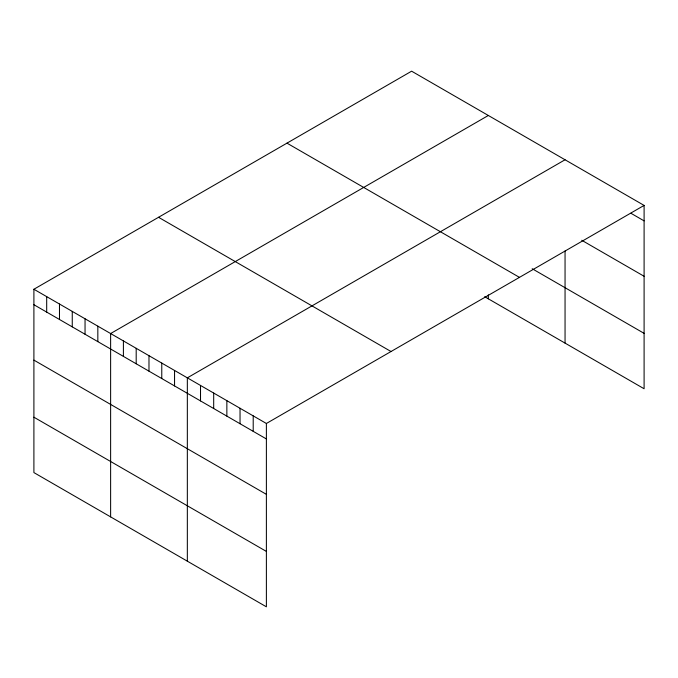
<?xml version="1.0" encoding="UTF-8"?>
<svg xmlns="http://www.w3.org/2000/svg" width="678" height="678" viewBox="0 0 678 678"><rect width="100%" height="100%" fill="white"/><g stroke="black" fill="none" stroke-linecap="round" stroke-linejoin="round"><path stroke-width="1.02" d="M644.1 205.409L266.386 423.479L266.386 606.818L33.9 472.591L33.9 289.252L411.614 71.182L644.1 205.409L644.1 388.748L484.685 296.71M488.338 115.472L110.624 333.551L110.624 516.89M565.054 159.771L187.34 377.841L187.34 561.181M630.93 213.265L644.1 220.875M581.741 240.266L644.1 276.268M532.179 268.725L644.1 333.347M286.972 143.143L519.458 277.37M158.542 217.291L391.028 351.518M33.9 289.252L266.386 423.479M33.9 304.719L266.386 438.946M33.9 360.12L266.386 494.347M33.9 417.199L266.386 551.417M565.054 251.021L565.054 343.11M488.338 294.862L488.338 298.82M253.208 415.868L253.208 431.344M240.037 408.266L240.037 423.733M226.859 400.656L226.859 416.131M213.689 393.054L213.689 408.52M200.518 385.451L200.518 400.918M174.551 370.459L174.551 385.926M161.771 363.077L161.771 378.544M148.982 355.696L148.982 371.163M136.193 348.314L136.193 363.781M123.404 340.932L123.404 356.399M97.835 326.169L97.835 341.636M85.047 318.779L85.047 334.254M72.258 311.397L72.258 326.872M59.478 304.015L59.478 319.491M46.689 296.633L46.689 312.1"/></g></svg>
